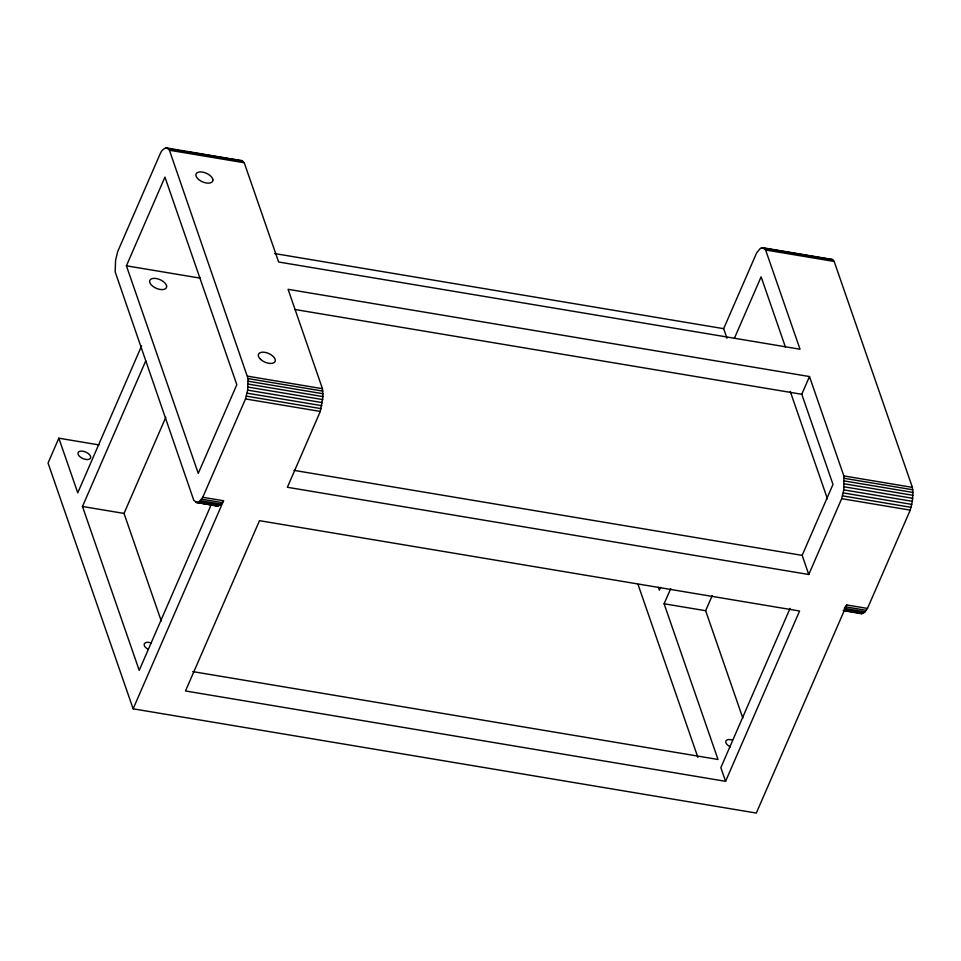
<?xml version="1.0" encoding="UTF-8"?>
<svg xmlns="http://www.w3.org/2000/svg" width="961" height="961" viewBox="0 0 961 961"><rect width="100%" height="100%" fill="white"/><g stroke="black" fill="none" stroke-linecap="round" stroke-linejoin="round"><path stroke-width="1.44" d="M202.771 497.281L245.511 398.935L247.65 390.142L248.046 378.586L169.448 150.24C167.034 145.363 161.664 149.724 160.439 153.207L117.698 251.554L115.56 260.347L115.176 271.903L193.762 500.237L196.753 502.555L217.522 506.027L221.15 504.165L223.553 500.765L202.771 497.281L199.143 501.774L196.753 502.555M323.004 396.605L322.452 388.7L288.096 289.321L809.486 376.544L843.842 475.923L843.818 489.87L841.68 498.663L808.766 574.498L287.375 487.275L320.301 411.44L323.004 396.605L248.226 384.1M843.446 610.691L861.452 613.707L865.08 611.833L867.483 608.433L910.235 510.135L912.373 501.342L912.95 492.44L912.397 487.383L834.172 261.452L832.286 259.458L830.004 259.302M126.408 265.801L164.944 177.1L236.814 384.688L198.266 473.389L126.408 265.801L200.393 278.173M98.959 444.907L58.837 438.192L48.05 463.034L133.135 708.822L756.307 813.066L846.701 604.962L867.483 608.433M141.615 345.876L77.757 492.825L58.837 438.192M211.432 504.177L139.225 670.358L82.478 506.483L145.748 360.904M161.268 620.998L124.029 513.426L165.809 417.29M133.135 708.822L223.553 500.765M726.972 338.236L723.657 328.674L756.607 252.947L760.247 248.467L762.638 247.686L832.286 259.458M734.432 338.236L761.112 276.828L785.497 347.257M660.579 587.375L659.378 590.126L658.417 587.315M192.729 671.595L718.011 759.466L664.111 603.772L670.682 588.673M742.829 718.095L705.65 610.728L712.221 595.616M808.766 574.498L802.147 555.374L832.983 484.416L801.774 394.286L809.486 376.544M790.074 608.349L720.846 767.659L725.579 781.317L185.497 690.971L259.494 520.67L799.576 611.016L725.579 781.317M865.08 611.833L844.311 608.361L846.701 604.962M238.857 161.232L241.247 160.439L244.238 162.757L278.642 262.005L800.032 349.227L765.617 249.98L762.638 247.686M166.469 147.934L242.352 160.751M165.292 148.09L172.62 149.315M175.551 149.808L178.494 150.3M181.425 150.793L184.356 151.285M187.287 151.778L240.07 160.607M761.46 247.842L828.55 259.062M168.571 149.027L243.349 161.532M764.74 248.767L833.283 260.239M169.448 150.24L244.238 162.757M765.617 249.98L834.172 261.452M274.654 253.56L723.657 328.674M295.159 309.538L801.774 394.286M247.674 376.183L322.452 388.7M843.842 475.923L912.397 487.383M248.046 378.586L322.824 391.091M844.214 478.314L912.77 489.774M248.226 381.241L323.016 393.746M844.407 480.968L912.95 492.44M844.395 483.827L912.95 495.299M248.034 387.091L322.812 399.596M844.202 486.819L912.746 498.291M247.65 390.142L322.44 402.647M843.818 489.87L912.373 501.342M247.097 393.181L321.875 405.686M843.265 492.909L911.821 504.381M246.376 396.136L321.166 408.641M842.545 495.864L911.1 507.336M245.511 398.935L320.301 411.44M841.68 498.663L910.235 510.135M294.054 470.373L802.147 555.374M201.594 499.179L222.375 502.663M845.524 606.859L866.305 610.331M200.381 500.693L221.15 504.165M199.143 501.774L219.913 505.246M844.455 609.67L863.843 612.914M197.93 502.399L218.7 505.87M843.241 610.295L862.63 613.538M195.648 502.243L217.522 506.027M82.478 506.483L124.029 513.426M664.111 603.772L705.65 610.728M732.15 739.982L730.492 739.61A6.799 3.544 23.5 0 0 725.747 741.808A6.799 3.544 23.5 0 0 730.468 746.865M861.452 613.707L859.35 612.613M215.42 504.933L216.417 505.714M790.266 391.487L827.421 498.807M638.02 584.432L697.89 757.364M148.186 649.3A6.799 3.544 23.5 0 1 144.667 646.248L144.21 645.167A6.799 3.544 23.5 0 1 151.249 642.981M84.316 451.55L82.658 451.19A6.799 3.544 23.5 0 0 78.009 453.928A6.799 3.544 23.5 0 0 84.376 459.106L86.034 459.466A6.799 3.544 23.5 0 0 90.67 456.727A6.799 3.544 23.5 0 0 84.316 451.55M166.637 286.162L166.181 284.744A9.057 4.721 23.5 0 0 156.391 278.534A9.057 4.721 23.5 0 0 149.64 281.789L150.096 283.207A9.057 4.721 23.5 0 0 159.874 289.417A9.057 4.721 23.5 0 0 166.637 286.162M212.898 179.875L212.513 178.458A9.057 4.721 23.5 0 0 202.891 172.151A9.057 4.721 23.5 0 0 195.876 175.202L196.272 176.62A9.057 4.721 23.5 0 0 205.894 182.926A9.057 4.721 23.5 0 0 212.898 179.875M260.551 359.342A9.057 4.721 23.5 0 0 274.942 361.756A9.057 4.721 23.5 0 0 264.9 352.351A9.057 4.721 23.5 0 0 260.551 359.342"/></g></svg>
